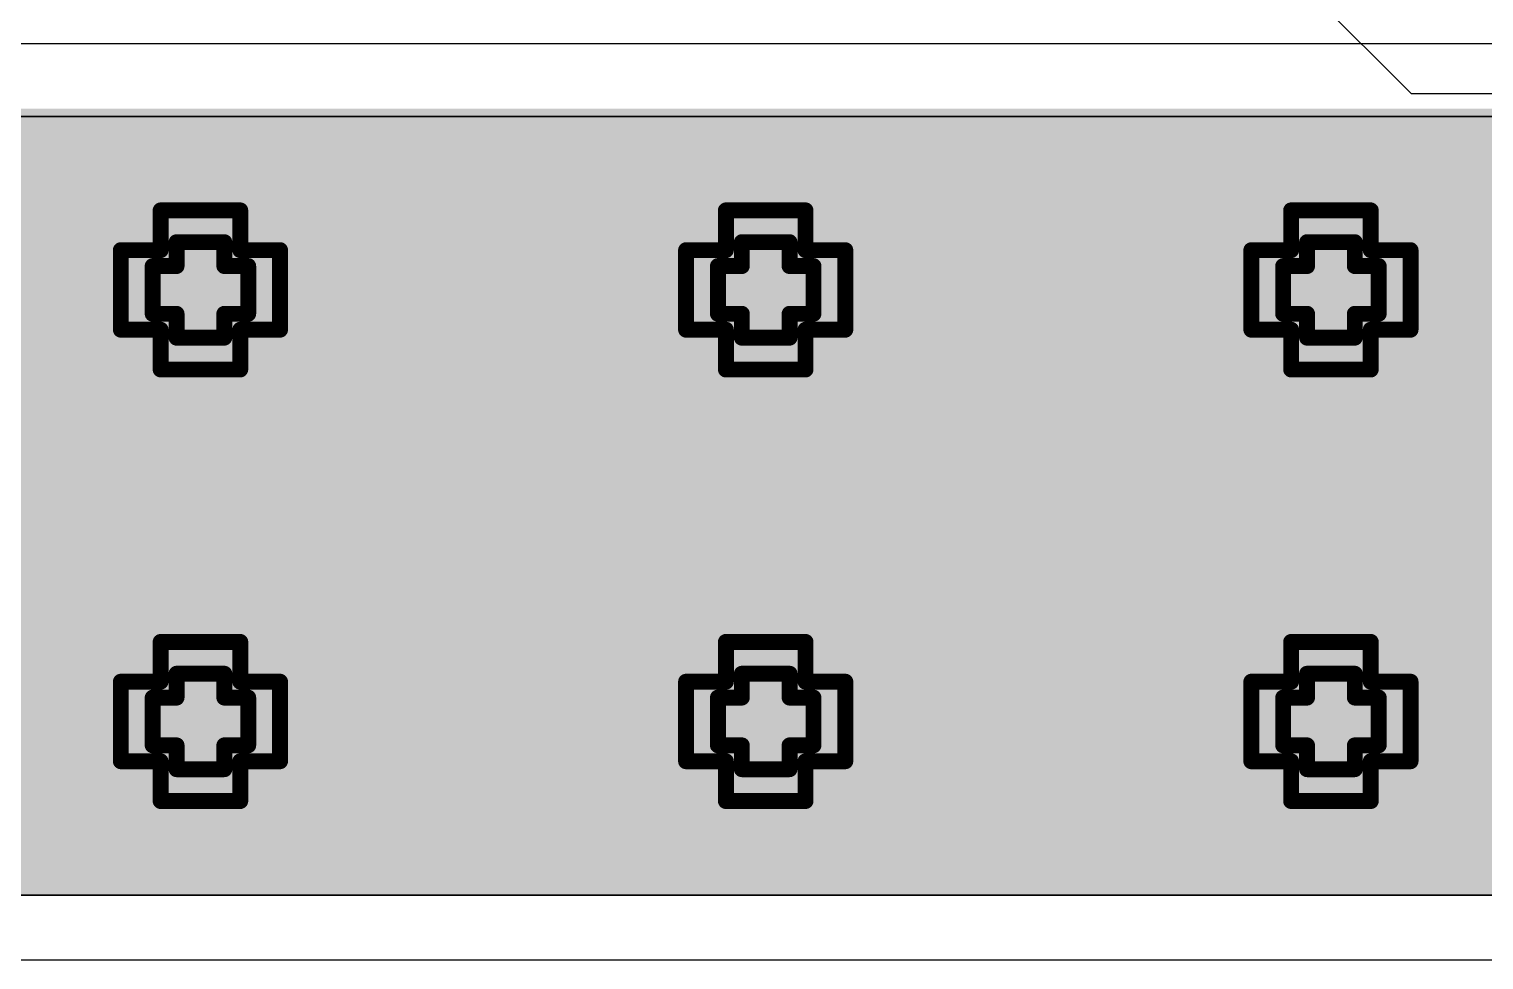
# Model space of a CAD drawing. Header units: inches. Extents: x -7 to 5163, y -3 to 5149.
# Drawn here: x 17.411 to 22.053, y 129.668 to 132.639 of the extents above; entities that cross this region are included whole.
import ezdxf

# ---------------------------------------------------------------- set-up
doc = ezdxf.new("R2010")
doc.units = ezdxf.units.IN
for name, color, linetype in [('Bottom Layer', 5, 'Continuous'), ('Bottom Solder', 6, 'Continuous'), ('Drill Drawing', 1, 'Continuous'), ('GND', 76, 'Continuous'), ('PWR', 16, 'Continuous'), ('Top Layer', 1, 'Continuous'), ('Top Solder', 216, 'Continuous'), ('Via Holes', 16, 'Continuous')]:
    doc.layers.add(name, color=color, linetype=linetype)

msp = doc.modelspace()

# ---------------------------------------------------------------- hatches: boundary and pattern name
at = {"layer": 'Bottom Layer'}
msp.add_hatch(color=5, dxfattribs=at).paths.add_polyline_path([(11.9634, 129.875), (25.7556, 129.875), (25.7556, 132.3848), (11.9634, 132.3848)])
h = msp.add_hatch(color=5, dxfattribs=at)
edge = h.paths.add_edge_path()
edge.add_arc((17.9578, 131.8066), 0.3, 0, 360)
h = msp.add_hatch(color=5, dxfattribs=at)
edge = h.paths.add_edge_path()
edge.add_arc((19.7612, 131.8066), 0.3, 0, 360)
h = msp.add_hatch(color=5, dxfattribs=at)
edge = h.paths.add_edge_path()
edge.add_arc((21.5646, 131.8066), 0.3, 0, 360)
h = msp.add_hatch(color=5, dxfattribs=at)
edge = h.paths.add_edge_path()
edge.add_arc((17.9578, 130.429), 0.3, 0, 360)
h = msp.add_hatch(color=5, dxfattribs=at)
edge = h.paths.add_edge_path()
edge.add_arc((19.7612, 130.429), 0.3, 0, 360)
h = msp.add_hatch(color=5, dxfattribs=at)
edge = h.paths.add_edge_path()
edge.add_arc((21.5646, 130.429), 0.3, 0, 360)
at = {"layer": 'Bottom Solder'}
h = msp.add_hatch(color=6, dxfattribs=at)
edge = h.paths.add_edge_path()
edge.add_arc((17.9578, 131.8066), 0.4016, 0, 360)
h = msp.add_hatch(color=6, dxfattribs=at)
edge = h.paths.add_edge_path()
edge.add_arc((19.7612, 131.8066), 0.4016, 0, 360)
h = msp.add_hatch(color=6, dxfattribs=at)
edge = h.paths.add_edge_path()
edge.add_arc((21.5646, 131.8066), 0.4016, 0, 360)
h = msp.add_hatch(color=6, dxfattribs=at)
edge = h.paths.add_edge_path()
edge.add_arc((17.9578, 130.429), 0.4016, 0, 360)
h = msp.add_hatch(color=6, dxfattribs=at)
edge = h.paths.add_edge_path()
edge.add_arc((19.7612, 130.429), 0.4016, 0, 360)
h = msp.add_hatch(color=6, dxfattribs=at)
edge = h.paths.add_edge_path()
edge.add_arc((21.5646, 130.429), 0.4016, 0, 360)
at = {"layer": 'GND'}
h = msp.add_hatch(color=76, dxfattribs=at)
edge = h.paths.add_edge_path()
edge.add_arc((17.9578, 131.8066), 0.3, 0, 360)
h = msp.add_hatch(color=76, dxfattribs=at)
edge = h.paths.add_edge_path()
edge.add_arc((19.7612, 131.8066), 0.3, 0, 360)
h = msp.add_hatch(color=76, dxfattribs=at)
edge = h.paths.add_edge_path()
edge.add_arc((21.5646, 131.8066), 0.3, 0, 360)
h = msp.add_hatch(color=76, dxfattribs=at)
edge = h.paths.add_edge_path()
edge.add_arc((17.9578, 130.429), 0.3, 0, 360)
h = msp.add_hatch(color=76, dxfattribs=at)
edge = h.paths.add_edge_path()
edge.add_arc((19.7612, 130.429), 0.3, 0, 360)
h = msp.add_hatch(color=76, dxfattribs=at)
edge = h.paths.add_edge_path()
edge.add_arc((21.5646, 130.429), 0.3, 0, 360)
at = {"layer": 'PWR'}
h = msp.add_hatch(color=16, dxfattribs=at)
edge = h.paths.add_edge_path()
edge.add_arc((17.9578, 131.8066), 0.3, 0, 360)
h = msp.add_hatch(color=16, dxfattribs=at)
edge = h.paths.add_edge_path()
edge.add_arc((19.7612, 131.8066), 0.3, 0, 360)
h = msp.add_hatch(color=16, dxfattribs=at)
edge = h.paths.add_edge_path()
edge.add_arc((21.5646, 131.8066), 0.3, 0, 360)
h = msp.add_hatch(color=16, dxfattribs=at)
edge = h.paths.add_edge_path()
edge.add_arc((17.9578, 130.429), 0.3, 0, 360)
h = msp.add_hatch(color=16, dxfattribs=at)
edge = h.paths.add_edge_path()
edge.add_arc((19.7612, 130.429), 0.3, 0, 360)
h = msp.add_hatch(color=16, dxfattribs=at)
edge = h.paths.add_edge_path()
edge.add_arc((21.5646, 130.429), 0.3, 0, 360)
at = {"layer": 'Top Layer'}
h = msp.add_hatch(color=1, dxfattribs=at)
edge = h.paths.add_edge_path()
edge.add_arc((17.9578, 131.8066), 0.3, 0, 360)
h = msp.add_hatch(color=1, dxfattribs=at)
edge = h.paths.add_edge_path()
edge.add_arc((19.7612, 131.8066), 0.3, 0, 360)
h = msp.add_hatch(color=1, dxfattribs=at)
edge = h.paths.add_edge_path()
edge.add_arc((21.5646, 131.8066), 0.3, 0, 360)
h = msp.add_hatch(color=1, dxfattribs=at)
edge = h.paths.add_edge_path()
edge.add_arc((17.9578, 130.429), 0.3, 0, 360)
h = msp.add_hatch(color=1, dxfattribs=at)
edge = h.paths.add_edge_path()
edge.add_arc((19.7612, 130.429), 0.3, 0, 360)
h = msp.add_hatch(color=1, dxfattribs=at)
edge = h.paths.add_edge_path()
edge.add_arc((21.5646, 130.429), 0.3, 0, 360)
at = {"layer": 'Top Solder'}
h = msp.add_hatch(color=216, dxfattribs=at)
edge = h.paths.add_edge_path()
edge.add_arc((17.9578, 131.8066), 0.4016, 0, 360)
h = msp.add_hatch(color=216, dxfattribs=at)
edge = h.paths.add_edge_path()
edge.add_arc((19.7612, 131.8066), 0.4016, 0, 360)
h = msp.add_hatch(color=216, dxfattribs=at)
edge = h.paths.add_edge_path()
edge.add_arc((21.5646, 131.8066), 0.4016, 0, 360)
h = msp.add_hatch(color=216, dxfattribs=at)
edge = h.paths.add_edge_path()
edge.add_arc((17.9578, 130.429), 0.4016, 0, 360)
h = msp.add_hatch(color=216, dxfattribs=at)
edge = h.paths.add_edge_path()
edge.add_arc((19.7612, 130.429), 0.4016, 0, 360)
h = msp.add_hatch(color=216, dxfattribs=at)
edge = h.paths.add_edge_path()
edge.add_arc((21.5646, 130.429), 0.4016, 0, 360)
at = {"layer": 'Via Holes'}
h = msp.add_hatch(color=7, dxfattribs=at)
edge = h.paths.add_edge_path()
edge.add_arc((17.9578, 131.8066), 0.15, 0, 360)
h = msp.add_hatch(color=7, dxfattribs=at)
edge = h.paths.add_edge_path()
edge.add_arc((19.7612, 131.8066), 0.15, 0, 360)
h = msp.add_hatch(color=7, dxfattribs=at)
edge = h.paths.add_edge_path()
edge.add_arc((21.5646, 131.8066), 0.15, 0, 360)
h = msp.add_hatch(color=7, dxfattribs=at)
edge = h.paths.add_edge_path()
edge.add_arc((17.9578, 130.429), 0.15, 0, 360)
h = msp.add_hatch(color=7, dxfattribs=at)
edge = h.paths.add_edge_path()
edge.add_arc((19.7612, 130.429), 0.15, 0, 360)
h = msp.add_hatch(color=7, dxfattribs=at)
edge = h.paths.add_edge_path()
edge.add_arc((21.5646, 130.429), 0.15, 0, 360)

# ---------------------------------------------------------------- linework, layer by layer
at = {"layer": 'Bottom Layer'}
for p, q in [((25.7556, 132.592), (11.9634, 132.592)), ((11.9634, 129.6678), (25.7556, 129.6678))]:
    msp.add_line(p, q, dxfattribs=at)
at = {"layer": 'Drill Drawing'}
for points in [[(17.8308, 131.9336, 0.0508, 0.0508, 0), (17.8308, 132.0606, 0.0508, 0.0508, 0)], [(17.8308, 132.0606, 0.0508, 0.0508, 0), (18.0848, 132.0606, 0.0508, 0.0508, 0)], [(18.0848, 131.9336, 0.0508, 0.0508, 0), (18.0848, 132.0606, 0.0508, 0.0508, 0)], [(19.6342, 131.9336, 0.0508, 0.0508, 0), (19.6342, 132.0606, 0.0508, 0.0508, 0)], [(19.6342, 132.0606, 0.0508, 0.0508, 0), (19.8882, 132.0606, 0.0508, 0.0508, 0)], [(19.8882, 131.9336, 0.0508, 0.0508, 0), (19.8882, 132.0606, 0.0508, 0.0508, 0)], [(21.4376, 131.9336, 0.0508, 0.0508, 0), (21.4376, 132.0606, 0.0508, 0.0508, 0)], [(21.4376, 132.0606, 0.0508, 0.0508, 0), (21.6916, 132.0606, 0.0508, 0.0508, 0)], [(21.6916, 131.9336, 0.0508, 0.0508, 0), (21.6916, 132.0606, 0.0508, 0.0508, 0)], [(17.7038, 131.6796, 0.0508, 0.0508, 0), (17.7038, 131.9336, 0.0508, 0.0508, 0)], [(17.7038, 131.9336, 0.0508, 0.0508, 0), (17.8308, 131.9336, 0.0508, 0.0508, 0)], [(17.8816, 131.8828, 0.0508, 0.0508, 0), (17.8816, 131.959, 0.0508, 0.0508, 0)], [(17.8816, 131.959, 0.0508, 0.0508, 0), (18.034, 131.959, 0.0508, 0.0508, 0)], [(18.034, 131.8828, 0.0508, 0.0508, 0), (18.034, 131.959, 0.0508, 0.0508, 0)], [(18.0848, 131.9336, 0.0508, 0.0508, 0), (18.2118, 131.9336, 0.0508, 0.0508, 0)], [(18.2118, 131.6796, 0.0508, 0.0508, 0), (18.2118, 131.9336, 0.0508, 0.0508, 0)], [(19.5072, 131.6796, 0.0508, 0.0508, 0), (19.5072, 131.9336, 0.0508, 0.0508, 0)], [(19.5072, 131.9336, 0.0508, 0.0508, 0), (19.6342, 131.9336, 0.0508, 0.0508, 0)], [(19.685, 131.8828, 0.0508, 0.0508, 0), (19.685, 131.959, 0.0508, 0.0508, 0)], [(19.685, 131.959, 0.0508, 0.0508, 0), (19.8374, 131.959, 0.0508, 0.0508, 0)], [(19.8374, 131.8828, 0.0508, 0.0508, 0), (19.8374, 131.959, 0.0508, 0.0508, 0)], [(19.8882, 131.9336, 0.0508, 0.0508, 0), (20.0152, 131.9336, 0.0508, 0.0508, 0)], [(20.0152, 131.6796, 0.0508, 0.0508, 0), (20.0152, 131.9336, 0.0508, 0.0508, 0)], [(21.3106, 131.6796, 0.0508, 0.0508, 0), (21.3106, 131.9336, 0.0508, 0.0508, 0)], [(21.3106, 131.9336, 0.0508, 0.0508, 0), (21.4376, 131.9336, 0.0508, 0.0508, 0)], [(21.4884, 131.8828, 0.0508, 0.0508, 0), (21.4884, 131.959, 0.0508, 0.0508, 0)], [(21.4884, 131.959, 0.0508, 0.0508, 0), (21.6408, 131.959, 0.0508, 0.0508, 0)], [(21.6408, 131.8828, 0.0508, 0.0508, 0), (21.6408, 131.959, 0.0508, 0.0508, 0)], [(21.6916, 131.9336, 0.0508, 0.0508, 0), (21.8186, 131.9336, 0.0508, 0.0508, 0)], [(21.8186, 131.6796, 0.0508, 0.0508, 0), (21.8186, 131.9336, 0.0508, 0.0508, 0)], [(17.8054, 131.7304, 0.0508, 0.0508, 0), (17.8054, 131.8828, 0.0508, 0.0508, 0)], [(17.8054, 131.8828, 0.0508, 0.0508, 0), (17.8816, 131.8828, 0.0508, 0.0508, 0)], [(18.034, 131.8828, 0.0508, 0.0508, 0), (18.1102, 131.8828, 0.0508, 0.0508, 0)], [(18.1102, 131.7304, 0.0508, 0.0508, 0), (18.1102, 131.8828, 0.0508, 0.0508, 0)], [(19.6088, 131.7304, 0.0508, 0.0508, 0), (19.6088, 131.8828, 0.0508, 0.0508, 0)], [(19.6088, 131.8828, 0.0508, 0.0508, 0), (19.685, 131.8828, 0.0508, 0.0508, 0)], [(19.8374, 131.8828, 0.0508, 0.0508, 0), (19.9136, 131.8828, 0.0508, 0.0508, 0)], [(19.9136, 131.7304, 0.0508, 0.0508, 0), (19.9136, 131.8828, 0.0508, 0.0508, 0)], [(21.4122, 131.7304, 0.0508, 0.0508, 0), (21.4122, 131.8828, 0.0508, 0.0508, 0)], [(21.4122, 131.8828, 0.0508, 0.0508, 0), (21.4884, 131.8828, 0.0508, 0.0508, 0)], [(21.6408, 131.8828, 0.0508, 0.0508, 0), (21.717, 131.8828, 0.0508, 0.0508, 0)], [(21.717, 131.7304, 0.0508, 0.0508, 0), (21.717, 131.8828, 0.0508, 0.0508, 0)], [(17.8054, 131.7304, 0.0508, 0.0508, 0), (17.8816, 131.7304, 0.0508, 0.0508, 0)], [(17.8816, 131.6542, 0.0508, 0.0508, 0), (17.8816, 131.7304, 0.0508, 0.0508, 0)], [(18.034, 131.7304, 0.0508, 0.0508, 0), (18.1102, 131.7304, 0.0508, 0.0508, 0)], [(18.034, 131.6542, 0.0508, 0.0508, 0), (18.034, 131.7304, 0.0508, 0.0508, 0)], [(19.6088, 131.7304, 0.0508, 0.0508, 0), (19.685, 131.7304, 0.0508, 0.0508, 0)], [(19.685, 131.6542, 0.0508, 0.0508, 0), (19.685, 131.7304, 0.0508, 0.0508, 0)], [(19.8374, 131.7304, 0.0508, 0.0508, 0), (19.9136, 131.7304, 0.0508, 0.0508, 0)], [(19.8374, 131.6542, 0.0508, 0.0508, 0), (19.8374, 131.7304, 0.0508, 0.0508, 0)], [(21.4122, 131.7304, 0.0508, 0.0508, 0), (21.4884, 131.7304, 0.0508, 0.0508, 0)], [(21.4884, 131.6542, 0.0508, 0.0508, 0), (21.4884, 131.7304, 0.0508, 0.0508, 0)], [(21.6408, 131.7304, 0.0508, 0.0508, 0), (21.717, 131.7304, 0.0508, 0.0508, 0)], [(21.6408, 131.6542, 0.0508, 0.0508, 0), (21.6408, 131.7304, 0.0508, 0.0508, 0)], [(17.7038, 131.6796, 0.0508, 0.0508, 0), (17.8308, 131.6796, 0.0508, 0.0508, 0)], [(17.8308, 131.5526, 0.0508, 0.0508, 0), (17.8308, 131.6796, 0.0508, 0.0508, 0)], [(17.8816, 131.6542, 0.0508, 0.0508, 0), (18.034, 131.6542, 0.0508, 0.0508, 0)], [(18.0848, 131.6796, 0.0508, 0.0508, 0), (18.2118, 131.6796, 0.0508, 0.0508, 0)], [(18.0848, 131.5526, 0.0508, 0.0508, 0), (18.0848, 131.6796, 0.0508, 0.0508, 0)], [(19.5072, 131.6796, 0.0508, 0.0508, 0), (19.6342, 131.6796, 0.0508, 0.0508, 0)], [(19.6342, 131.5526, 0.0508, 0.0508, 0), (19.6342, 131.6796, 0.0508, 0.0508, 0)], [(19.685, 131.6542, 0.0508, 0.0508, 0), (19.8374, 131.6542, 0.0508, 0.0508, 0)], [(19.8882, 131.6796, 0.0508, 0.0508, 0), (20.0152, 131.6796, 0.0508, 0.0508, 0)], [(19.8882, 131.5526, 0.0508, 0.0508, 0), (19.8882, 131.6796, 0.0508, 0.0508, 0)], [(21.3106, 131.6796, 0.0508, 0.0508, 0), (21.4376, 131.6796, 0.0508, 0.0508, 0)], [(21.4376, 131.5526, 0.0508, 0.0508, 0), (21.4376, 131.6796, 0.0508, 0.0508, 0)], [(21.4884, 131.6542, 0.0508, 0.0508, 0), (21.6408, 131.6542, 0.0508, 0.0508, 0)], [(21.6916, 131.6796, 0.0508, 0.0508, 0), (21.8186, 131.6796, 0.0508, 0.0508, 0)], [(21.6916, 131.5526, 0.0508, 0.0508, 0), (21.6916, 131.6796, 0.0508, 0.0508, 0)], [(17.8308, 131.5526, 0.0508, 0.0508, 0), (18.0848, 131.5526, 0.0508, 0.0508, 0)], [(19.6342, 131.5526, 0.0508, 0.0508, 0), (19.8882, 131.5526, 0.0508, 0.0508, 0)], [(21.4376, 131.5526, 0.0508, 0.0508, 0), (21.6916, 131.5526, 0.0508, 0.0508, 0)], [(17.8308, 130.556, 0.0508, 0.0508, 0), (17.8308, 130.683, 0.0508, 0.0508, 0)], [(17.8308, 130.683, 0.0508, 0.0508, 0), (18.0848, 130.683, 0.0508, 0.0508, 0)], [(18.0848, 130.556, 0.0508, 0.0508, 0), (18.0848, 130.683, 0.0508, 0.0508, 0)], [(19.6342, 130.556, 0.0508, 0.0508, 0), (19.6342, 130.683, 0.0508, 0.0508, 0)], [(19.6342, 130.683, 0.0508, 0.0508, 0), (19.8882, 130.683, 0.0508, 0.0508, 0)], [(19.8882, 130.556, 0.0508, 0.0508, 0), (19.8882, 130.683, 0.0508, 0.0508, 0)], [(21.4376, 130.556, 0.0508, 0.0508, 0), (21.4376, 130.683, 0.0508, 0.0508, 0)], [(21.4376, 130.683, 0.0508, 0.0508, 0), (21.6916, 130.683, 0.0508, 0.0508, 0)], [(21.6916, 130.556, 0.0508, 0.0508, 0), (21.6916, 130.683, 0.0508, 0.0508, 0)], [(17.7038, 130.302, 0.0508, 0.0508, 0), (17.7038, 130.556, 0.0508, 0.0508, 0)], [(17.7038, 130.556, 0.0508, 0.0508, 0), (17.8308, 130.556, 0.0508, 0.0508, 0)], [(17.8816, 130.5052, 0.0508, 0.0508, 0), (17.8816, 130.5814, 0.0508, 0.0508, 0)], [(17.8816, 130.5814, 0.0508, 0.0508, 0), (18.034, 130.5814, 0.0508, 0.0508, 0)], [(18.034, 130.5052, 0.0508, 0.0508, 0), (18.034, 130.5814, 0.0508, 0.0508, 0)], [(18.0848, 130.556, 0.0508, 0.0508, 0), (18.2118, 130.556, 0.0508, 0.0508, 0)], [(18.2118, 130.302, 0.0508, 0.0508, 0), (18.2118, 130.556, 0.0508, 0.0508, 0)], [(19.5072, 130.302, 0.0508, 0.0508, 0), (19.5072, 130.556, 0.0508, 0.0508, 0)], [(19.5072, 130.556, 0.0508, 0.0508, 0), (19.6342, 130.556, 0.0508, 0.0508, 0)], [(19.685, 130.5052, 0.0508, 0.0508, 0), (19.685, 130.5814, 0.0508, 0.0508, 0)], [(19.685, 130.5814, 0.0508, 0.0508, 0), (19.8374, 130.5814, 0.0508, 0.0508, 0)], [(19.8374, 130.5052, 0.0508, 0.0508, 0), (19.8374, 130.5814, 0.0508, 0.0508, 0)], [(19.8882, 130.556, 0.0508, 0.0508, 0), (20.0152, 130.556, 0.0508, 0.0508, 0)], [(20.0152, 130.302, 0.0508, 0.0508, 0), (20.0152, 130.556, 0.0508, 0.0508, 0)], [(21.3106, 130.302, 0.0508, 0.0508, 0), (21.3106, 130.556, 0.0508, 0.0508, 0)], [(21.3106, 130.556, 0.0508, 0.0508, 0), (21.4376, 130.556, 0.0508, 0.0508, 0)], [(21.4884, 130.5052, 0.0508, 0.0508, 0), (21.4884, 130.5814, 0.0508, 0.0508, 0)], [(21.4884, 130.5814, 0.0508, 0.0508, 0), (21.6408, 130.5814, 0.0508, 0.0508, 0)], [(21.6408, 130.5052, 0.0508, 0.0508, 0), (21.6408, 130.5814, 0.0508, 0.0508, 0)], [(21.6916, 130.556, 0.0508, 0.0508, 0), (21.8186, 130.556, 0.0508, 0.0508, 0)], [(21.8186, 130.302, 0.0508, 0.0508, 0), (21.8186, 130.556, 0.0508, 0.0508, 0)], [(17.8054, 130.3528, 0.0508, 0.0508, 0), (17.8054, 130.5052, 0.0508, 0.0508, 0)], [(17.8054, 130.5052, 0.0508, 0.0508, 0), (17.8816, 130.5052, 0.0508, 0.0508, 0)], [(18.034, 130.5052, 0.0508, 0.0508, 0), (18.1102, 130.5052, 0.0508, 0.0508, 0)], [(18.1102, 130.3528, 0.0508, 0.0508, 0), (18.1102, 130.5052, 0.0508, 0.0508, 0)], [(19.6088, 130.3528, 0.0508, 0.0508, 0), (19.6088, 130.5052, 0.0508, 0.0508, 0)], [(19.6088, 130.5052, 0.0508, 0.0508, 0), (19.685, 130.5052, 0.0508, 0.0508, 0)], [(19.8374, 130.5052, 0.0508, 0.0508, 0), (19.9136, 130.5052, 0.0508, 0.0508, 0)], [(19.9136, 130.3528, 0.0508, 0.0508, 0), (19.9136, 130.5052, 0.0508, 0.0508, 0)], [(21.4122, 130.3528, 0.0508, 0.0508, 0), (21.4122, 130.5052, 0.0508, 0.0508, 0)], [(21.4122, 130.5052, 0.0508, 0.0508, 0), (21.4884, 130.5052, 0.0508, 0.0508, 0)], [(21.6408, 130.5052, 0.0508, 0.0508, 0), (21.717, 130.5052, 0.0508, 0.0508, 0)], [(21.717, 130.3528, 0.0508, 0.0508, 0), (21.717, 130.5052, 0.0508, 0.0508, 0)], [(17.8054, 130.3528, 0.0508, 0.0508, 0), (17.8816, 130.3528, 0.0508, 0.0508, 0)], [(17.8816, 130.2766, 0.0508, 0.0508, 0), (17.8816, 130.3528, 0.0508, 0.0508, 0)], [(18.034, 130.3528, 0.0508, 0.0508, 0), (18.1102, 130.3528, 0.0508, 0.0508, 0)], [(18.034, 130.2766, 0.0508, 0.0508, 0), (18.034, 130.3528, 0.0508, 0.0508, 0)], [(19.6088, 130.3528, 0.0508, 0.0508, 0), (19.685, 130.3528, 0.0508, 0.0508, 0)], [(19.685, 130.2766, 0.0508, 0.0508, 0), (19.685, 130.3528, 0.0508, 0.0508, 0)], [(19.8374, 130.3528, 0.0508, 0.0508, 0), (19.9136, 130.3528, 0.0508, 0.0508, 0)], [(19.8374, 130.2766, 0.0508, 0.0508, 0), (19.8374, 130.3528, 0.0508, 0.0508, 0)], [(21.4122, 130.3528, 0.0508, 0.0508, 0), (21.4884, 130.3528, 0.0508, 0.0508, 0)], [(21.4884, 130.2766, 0.0508, 0.0508, 0), (21.4884, 130.3528, 0.0508, 0.0508, 0)], [(21.6408, 130.3528, 0.0508, 0.0508, 0), (21.717, 130.3528, 0.0508, 0.0508, 0)], [(21.6408, 130.2766, 0.0508, 0.0508, 0), (21.6408, 130.3528, 0.0508, 0.0508, 0)], [(17.7038, 130.302, 0.0508, 0.0508, 0), (17.8308, 130.302, 0.0508, 0.0508, 0)], [(17.8308, 130.175, 0.0508, 0.0508, 0), (17.8308, 130.302, 0.0508, 0.0508, 0)], [(17.8816, 130.2766, 0.0508, 0.0508, 0), (18.034, 130.2766, 0.0508, 0.0508, 0)], [(18.0848, 130.302, 0.0508, 0.0508, 0), (18.2118, 130.302, 0.0508, 0.0508, 0)], [(18.0848, 130.175, 0.0508, 0.0508, 0), (18.0848, 130.302, 0.0508, 0.0508, 0)], [(19.5072, 130.302, 0.0508, 0.0508, 0), (19.6342, 130.302, 0.0508, 0.0508, 0)], [(19.6342, 130.175, 0.0508, 0.0508, 0), (19.6342, 130.302, 0.0508, 0.0508, 0)], [(19.685, 130.2766, 0.0508, 0.0508, 0), (19.8374, 130.2766, 0.0508, 0.0508, 0)], [(19.8882, 130.302, 0.0508, 0.0508, 0), (20.0152, 130.302, 0.0508, 0.0508, 0)], [(19.8882, 130.175, 0.0508, 0.0508, 0), (19.8882, 130.302, 0.0508, 0.0508, 0)], [(21.3106, 130.302, 0.0508, 0.0508, 0), (21.4376, 130.302, 0.0508, 0.0508, 0)], [(21.4376, 130.175, 0.0508, 0.0508, 0), (21.4376, 130.302, 0.0508, 0.0508, 0)], [(21.4884, 130.2766, 0.0508, 0.0508, 0), (21.6408, 130.2766, 0.0508, 0.0508, 0)], [(21.6916, 130.302, 0.0508, 0.0508, 0), (21.8186, 130.302, 0.0508, 0.0508, 0)], [(21.6916, 130.175, 0.0508, 0.0508, 0), (21.6916, 130.302, 0.0508, 0.0508, 0)], [(17.8308, 130.175, 0.0508, 0.0508, 0), (18.0848, 130.175, 0.0508, 0.0508, 0)], [(19.6342, 130.175, 0.0508, 0.0508, 0), (19.8882, 130.175, 0.0508, 0.0508, 0)], [(21.4376, 130.175, 0.0508, 0.0508, 0), (21.6916, 130.175, 0.0508, 0.0508, 0)]]:
    msp.add_lwpolyline(points, format="xyseb", dxfattribs=at)
for points in [[(17.8181, 132.0606, 0.0254, 0.0254, 1), (17.8435, 132.0606, 0.0254, 0.0254, 1)], [(17.8181, 132.0606, 0.0254, 0.0254, 1), (17.8435, 132.0606, 0.0254, 0.0254, 1)], [(18.0721, 132.0606, 0.0254, 0.0254, 1), (18.0975, 132.0606, 0.0254, 0.0254, 1)], [(18.0721, 132.0606, 0.0254, 0.0254, 1), (18.0975, 132.0606, 0.0254, 0.0254, 1)], [(19.6215, 132.0606, 0.0254, 0.0254, 1), (19.6469, 132.0606, 0.0254, 0.0254, 1)], [(19.6215, 132.0606, 0.0254, 0.0254, 1), (19.6469, 132.0606, 0.0254, 0.0254, 1)], [(19.8755, 132.0606, 0.0254, 0.0254, 1), (19.9009, 132.0606, 0.0254, 0.0254, 1)], [(19.8755, 132.0606, 0.0254, 0.0254, 1), (19.9009, 132.0606, 0.0254, 0.0254, 1)], [(21.4249, 132.0606, 0.0254, 0.0254, 1), (21.4503, 132.0606, 0.0254, 0.0254, 1)], [(21.4249, 132.0606, 0.0254, 0.0254, 1), (21.4503, 132.0606, 0.0254, 0.0254, 1)], [(21.6789, 132.0606, 0.0254, 0.0254, 1), (21.7043, 132.0606, 0.0254, 0.0254, 1)], [(21.6789, 132.0606, 0.0254, 0.0254, 1), (21.7043, 132.0606, 0.0254, 0.0254, 1)], [(17.6911, 131.9336, 0.0254, 0.0254, 1), (17.7165, 131.9336, 0.0254, 0.0254, 1)], [(17.6911, 131.9336, 0.0254, 0.0254, 1), (17.7165, 131.9336, 0.0254, 0.0254, 1)], [(17.8181, 131.9336, 0.0254, 0.0254, 1), (17.8435, 131.9336, 0.0254, 0.0254, 1)], [(17.8181, 131.9336, 0.0254, 0.0254, 1), (17.8435, 131.9336, 0.0254, 0.0254, 1)], [(17.8689, 131.959, 0.0254, 0.0254, 1), (17.8943, 131.959, 0.0254, 0.0254, 1)], [(17.8689, 131.959, 0.0254, 0.0254, 1), (17.8943, 131.959, 0.0254, 0.0254, 1)], [(18.0213, 131.959, 0.0254, 0.0254, 1), (18.0467, 131.959, 0.0254, 0.0254, 1)], [(18.0213, 131.959, 0.0254, 0.0254, 1), (18.0467, 131.959, 0.0254, 0.0254, 1)], [(18.0721, 131.9336, 0.0254, 0.0254, 1), (18.0975, 131.9336, 0.0254, 0.0254, 1)], [(18.0721, 131.9336, 0.0254, 0.0254, 1), (18.0975, 131.9336, 0.0254, 0.0254, 1)], [(18.1991, 131.9336, 0.0254, 0.0254, 1), (18.2245, 131.9336, 0.0254, 0.0254, 1)], [(18.1991, 131.9336, 0.0254, 0.0254, 1), (18.2245, 131.9336, 0.0254, 0.0254, 1)], [(19.4945, 131.9336, 0.0254, 0.0254, 1), (19.5199, 131.9336, 0.0254, 0.0254, 1)], [(19.4945, 131.9336, 0.0254, 0.0254, 1), (19.5199, 131.9336, 0.0254, 0.0254, 1)], [(19.6215, 131.9336, 0.0254, 0.0254, 1), (19.6469, 131.9336, 0.0254, 0.0254, 1)], [(19.6215, 131.9336, 0.0254, 0.0254, 1), (19.6469, 131.9336, 0.0254, 0.0254, 1)], [(19.6723, 131.959, 0.0254, 0.0254, 1), (19.6977, 131.959, 0.0254, 0.0254, 1)], [(19.6723, 131.959, 0.0254, 0.0254, 1), (19.6977, 131.959, 0.0254, 0.0254, 1)], [(19.8247, 131.959, 0.0254, 0.0254, 1), (19.8501, 131.959, 0.0254, 0.0254, 1)], [(19.8247, 131.959, 0.0254, 0.0254, 1), (19.8501, 131.959, 0.0254, 0.0254, 1)], [(19.8755, 131.9336, 0.0254, 0.0254, 1), (19.9009, 131.9336, 0.0254, 0.0254, 1)], [(19.8755, 131.9336, 0.0254, 0.0254, 1), (19.9009, 131.9336, 0.0254, 0.0254, 1)], [(20.0025, 131.9336, 0.0254, 0.0254, 1), (20.0279, 131.9336, 0.0254, 0.0254, 1)], [(20.0025, 131.9336, 0.0254, 0.0254, 1), (20.0279, 131.9336, 0.0254, 0.0254, 1)], [(21.2979, 131.9336, 0.0254, 0.0254, 1), (21.3233, 131.9336, 0.0254, 0.0254, 1)], [(21.2979, 131.9336, 0.0254, 0.0254, 1), (21.3233, 131.9336, 0.0254, 0.0254, 1)], [(21.4249, 131.9336, 0.0254, 0.0254, 1), (21.4503, 131.9336, 0.0254, 0.0254, 1)], [(21.4249, 131.9336, 0.0254, 0.0254, 1), (21.4503, 131.9336, 0.0254, 0.0254, 1)], [(21.4757, 131.959, 0.0254, 0.0254, 1), (21.5011, 131.959, 0.0254, 0.0254, 1)], [(21.4757, 131.959, 0.0254, 0.0254, 1), (21.5011, 131.959, 0.0254, 0.0254, 1)], [(21.6281, 131.959, 0.0254, 0.0254, 1), (21.6535, 131.959, 0.0254, 0.0254, 1)], [(21.6281, 131.959, 0.0254, 0.0254, 1), (21.6535, 131.959, 0.0254, 0.0254, 1)], [(21.6789, 131.9336, 0.0254, 0.0254, 1), (21.7043, 131.9336, 0.0254, 0.0254, 1)], [(21.6789, 131.9336, 0.0254, 0.0254, 1), (21.7043, 131.9336, 0.0254, 0.0254, 1)], [(21.8059, 131.9336, 0.0254, 0.0254, 1), (21.8313, 131.9336, 0.0254, 0.0254, 1)], [(21.8059, 131.9336, 0.0254, 0.0254, 1), (21.8313, 131.9336, 0.0254, 0.0254, 1)], [(17.7927, 131.8828, 0.0254, 0.0254, 1), (17.8181, 131.8828, 0.0254, 0.0254, 1)], [(17.7927, 131.8828, 0.0254, 0.0254, 1), (17.8181, 131.8828, 0.0254, 0.0254, 1)], [(17.8689, 131.8828, 0.0254, 0.0254, 1), (17.8943, 131.8828, 0.0254, 0.0254, 1)], [(17.8689, 131.8828, 0.0254, 0.0254, 1), (17.8943, 131.8828, 0.0254, 0.0254, 1)], [(18.0213, 131.8828, 0.0254, 0.0254, 1), (18.0467, 131.8828, 0.0254, 0.0254, 1)], [(18.0213, 131.8828, 0.0254, 0.0254, 1), (18.0467, 131.8828, 0.0254, 0.0254, 1)], [(18.0975, 131.8828, 0.0254, 0.0254, 1), (18.1229, 131.8828, 0.0254, 0.0254, 1)], [(18.0975, 131.8828, 0.0254, 0.0254, 1), (18.1229, 131.8828, 0.0254, 0.0254, 1)], [(19.5961, 131.8828, 0.0254, 0.0254, 1), (19.6215, 131.8828, 0.0254, 0.0254, 1)], [(19.5961, 131.8828, 0.0254, 0.0254, 1), (19.6215, 131.8828, 0.0254, 0.0254, 1)], [(19.6723, 131.8828, 0.0254, 0.0254, 1), (19.6977, 131.8828, 0.0254, 0.0254, 1)], [(19.6723, 131.8828, 0.0254, 0.0254, 1), (19.6977, 131.8828, 0.0254, 0.0254, 1)], [(19.8247, 131.8828, 0.0254, 0.0254, 1), (19.8501, 131.8828, 0.0254, 0.0254, 1)], [(19.8247, 131.8828, 0.0254, 0.0254, 1), (19.8501, 131.8828, 0.0254, 0.0254, 1)], [(19.9009, 131.8828, 0.0254, 0.0254, 1), (19.9263, 131.8828, 0.0254, 0.0254, 1)], [(19.9009, 131.8828, 0.0254, 0.0254, 1), (19.9263, 131.8828, 0.0254, 0.0254, 1)], [(21.3995, 131.8828, 0.0254, 0.0254, 1), (21.4249, 131.8828, 0.0254, 0.0254, 1)], [(21.3995, 131.8828, 0.0254, 0.0254, 1), (21.4249, 131.8828, 0.0254, 0.0254, 1)], [(21.4757, 131.8828, 0.0254, 0.0254, 1), (21.5011, 131.8828, 0.0254, 0.0254, 1)], [(21.4757, 131.8828, 0.0254, 0.0254, 1), (21.5011, 131.8828, 0.0254, 0.0254, 1)], [(21.6281, 131.8828, 0.0254, 0.0254, 1), (21.6535, 131.8828, 0.0254, 0.0254, 1)], [(21.6281, 131.8828, 0.0254, 0.0254, 1), (21.6535, 131.8828, 0.0254, 0.0254, 1)], [(21.7043, 131.8828, 0.0254, 0.0254, 1), (21.7297, 131.8828, 0.0254, 0.0254, 1)], [(21.7043, 131.8828, 0.0254, 0.0254, 1), (21.7297, 131.8828, 0.0254, 0.0254, 1)], [(17.7927, 131.7304, 0.0254, 0.0254, 1), (17.8181, 131.7304, 0.0254, 0.0254, 1)], [(17.7927, 131.7304, 0.0254, 0.0254, 1), (17.8181, 131.7304, 0.0254, 0.0254, 1)], [(17.8689, 131.7304, 0.0254, 0.0254, 1), (17.8943, 131.7304, 0.0254, 0.0254, 1)], [(17.8689, 131.7304, 0.0254, 0.0254, 1), (17.8943, 131.7304, 0.0254, 0.0254, 1)], [(18.0213, 131.7304, 0.0254, 0.0254, 1), (18.0467, 131.7304, 0.0254, 0.0254, 1)], [(18.0213, 131.7304, 0.0254, 0.0254, 1), (18.0467, 131.7304, 0.0254, 0.0254, 1)], [(18.0975, 131.7304, 0.0254, 0.0254, 1), (18.1229, 131.7304, 0.0254, 0.0254, 1)], [(18.0975, 131.7304, 0.0254, 0.0254, 1), (18.1229, 131.7304, 0.0254, 0.0254, 1)], [(19.5961, 131.7304, 0.0254, 0.0254, 1), (19.6215, 131.7304, 0.0254, 0.0254, 1)], [(19.5961, 131.7304, 0.0254, 0.0254, 1), (19.6215, 131.7304, 0.0254, 0.0254, 1)], [(19.6723, 131.7304, 0.0254, 0.0254, 1), (19.6977, 131.7304, 0.0254, 0.0254, 1)], [(19.6723, 131.7304, 0.0254, 0.0254, 1), (19.6977, 131.7304, 0.0254, 0.0254, 1)], [(19.8247, 131.7304, 0.0254, 0.0254, 1), (19.8501, 131.7304, 0.0254, 0.0254, 1)], [(19.8247, 131.7304, 0.0254, 0.0254, 1), (19.8501, 131.7304, 0.0254, 0.0254, 1)], [(19.9009, 131.7304, 0.0254, 0.0254, 1), (19.9263, 131.7304, 0.0254, 0.0254, 1)], [(19.9009, 131.7304, 0.0254, 0.0254, 1), (19.9263, 131.7304, 0.0254, 0.0254, 1)], [(21.3995, 131.7304, 0.0254, 0.0254, 1), (21.4249, 131.7304, 0.0254, 0.0254, 1)], [(21.3995, 131.7304, 0.0254, 0.0254, 1), (21.4249, 131.7304, 0.0254, 0.0254, 1)], [(21.4757, 131.7304, 0.0254, 0.0254, 1), (21.5011, 131.7304, 0.0254, 0.0254, 1)], [(21.4757, 131.7304, 0.0254, 0.0254, 1), (21.5011, 131.7304, 0.0254, 0.0254, 1)], [(21.6281, 131.7304, 0.0254, 0.0254, 1), (21.6535, 131.7304, 0.0254, 0.0254, 1)], [(21.6281, 131.7304, 0.0254, 0.0254, 1), (21.6535, 131.7304, 0.0254, 0.0254, 1)], [(21.7043, 131.7304, 0.0254, 0.0254, 1), (21.7297, 131.7304, 0.0254, 0.0254, 1)], [(21.7043, 131.7304, 0.0254, 0.0254, 1), (21.7297, 131.7304, 0.0254, 0.0254, 1)], [(17.6911, 131.6796, 0.0254, 0.0254, 1), (17.7165, 131.6796, 0.0254, 0.0254, 1)], [(17.6911, 131.6796, 0.0254, 0.0254, 1), (17.7165, 131.6796, 0.0254, 0.0254, 1)], [(17.8181, 131.6796, 0.0254, 0.0254, 1), (17.8435, 131.6796, 0.0254, 0.0254, 1)], [(17.8181, 131.6796, 0.0254, 0.0254, 1), (17.8435, 131.6796, 0.0254, 0.0254, 1)], [(17.8689, 131.6542, 0.0254, 0.0254, 1), (17.8943, 131.6542, 0.0254, 0.0254, 1)], [(17.8689, 131.6542, 0.0254, 0.0254, 1), (17.8943, 131.6542, 0.0254, 0.0254, 1)], [(18.0213, 131.6542, 0.0254, 0.0254, 1), (18.0467, 131.6542, 0.0254, 0.0254, 1)], [(18.0213, 131.6542, 0.0254, 0.0254, 1), (18.0467, 131.6542, 0.0254, 0.0254, 1)], [(18.0721, 131.6796, 0.0254, 0.0254, 1), (18.0975, 131.6796, 0.0254, 0.0254, 1)], [(18.0721, 131.6796, 0.0254, 0.0254, 1), (18.0975, 131.6796, 0.0254, 0.0254, 1)], [(18.1991, 131.6796, 0.0254, 0.0254, 1), (18.2245, 131.6796, 0.0254, 0.0254, 1)], [(18.1991, 131.6796, 0.0254, 0.0254, 1), (18.2245, 131.6796, 0.0254, 0.0254, 1)], [(19.4945, 131.6796, 0.0254, 0.0254, 1), (19.5199, 131.6796, 0.0254, 0.0254, 1)], [(19.4945, 131.6796, 0.0254, 0.0254, 1), (19.5199, 131.6796, 0.0254, 0.0254, 1)], [(19.6215, 131.6796, 0.0254, 0.0254, 1), (19.6469, 131.6796, 0.0254, 0.0254, 1)], [(19.6215, 131.6796, 0.0254, 0.0254, 1), (19.6469, 131.6796, 0.0254, 0.0254, 1)], [(19.6723, 131.6542, 0.0254, 0.0254, 1), (19.6977, 131.6542, 0.0254, 0.0254, 1)], [(19.6723, 131.6542, 0.0254, 0.0254, 1), (19.6977, 131.6542, 0.0254, 0.0254, 1)], [(19.8247, 131.6542, 0.0254, 0.0254, 1), (19.8501, 131.6542, 0.0254, 0.0254, 1)], [(19.8247, 131.6542, 0.0254, 0.0254, 1), (19.8501, 131.6542, 0.0254, 0.0254, 1)], [(19.8755, 131.6796, 0.0254, 0.0254, 1), (19.9009, 131.6796, 0.0254, 0.0254, 1)], [(19.8755, 131.6796, 0.0254, 0.0254, 1), (19.9009, 131.6796, 0.0254, 0.0254, 1)], [(20.0025, 131.6796, 0.0254, 0.0254, 1), (20.0279, 131.6796, 0.0254, 0.0254, 1)], [(20.0025, 131.6796, 0.0254, 0.0254, 1), (20.0279, 131.6796, 0.0254, 0.0254, 1)], [(21.2979, 131.6796, 0.0254, 0.0254, 1), (21.3233, 131.6796, 0.0254, 0.0254, 1)], [(21.2979, 131.6796, 0.0254, 0.0254, 1), (21.3233, 131.6796, 0.0254, 0.0254, 1)], [(21.4249, 131.6796, 0.0254, 0.0254, 1), (21.4503, 131.6796, 0.0254, 0.0254, 1)], [(21.4249, 131.6796, 0.0254, 0.0254, 1), (21.4503, 131.6796, 0.0254, 0.0254, 1)], [(21.4757, 131.6542, 0.0254, 0.0254, 1), (21.5011, 131.6542, 0.0254, 0.0254, 1)], [(21.4757, 131.6542, 0.0254, 0.0254, 1), (21.5011, 131.6542, 0.0254, 0.0254, 1)], [(21.6281, 131.6542, 0.0254, 0.0254, 1), (21.6535, 131.6542, 0.0254, 0.0254, 1)], [(21.6281, 131.6542, 0.0254, 0.0254, 1), (21.6535, 131.6542, 0.0254, 0.0254, 1)], [(21.6789, 131.6796, 0.0254, 0.0254, 1), (21.7043, 131.6796, 0.0254, 0.0254, 1)], [(21.6789, 131.6796, 0.0254, 0.0254, 1), (21.7043, 131.6796, 0.0254, 0.0254, 1)], [(21.8059, 131.6796, 0.0254, 0.0254, 1), (21.8313, 131.6796, 0.0254, 0.0254, 1)], [(21.8059, 131.6796, 0.0254, 0.0254, 1), (21.8313, 131.6796, 0.0254, 0.0254, 1)], [(17.8181, 131.5526, 0.0254, 0.0254, 1), (17.8435, 131.5526, 0.0254, 0.0254, 1)], [(17.8181, 131.5526, 0.0254, 0.0254, 1), (17.8435, 131.5526, 0.0254, 0.0254, 1)], [(18.0721, 131.5526, 0.0254, 0.0254, 1), (18.0975, 131.5526, 0.0254, 0.0254, 1)], [(18.0721, 131.5526, 0.0254, 0.0254, 1), (18.0975, 131.5526, 0.0254, 0.0254, 1)], [(19.6215, 131.5526, 0.0254, 0.0254, 1), (19.6469, 131.5526, 0.0254, 0.0254, 1)], [(19.6215, 131.5526, 0.0254, 0.0254, 1), (19.6469, 131.5526, 0.0254, 0.0254, 1)], [(19.8755, 131.5526, 0.0254, 0.0254, 1), (19.9009, 131.5526, 0.0254, 0.0254, 1)], [(19.8755, 131.5526, 0.0254, 0.0254, 1), (19.9009, 131.5526, 0.0254, 0.0254, 1)], [(21.4249, 131.5526, 0.0254, 0.0254, 1), (21.4503, 131.5526, 0.0254, 0.0254, 1)], [(21.4249, 131.5526, 0.0254, 0.0254, 1), (21.4503, 131.5526, 0.0254, 0.0254, 1)], [(21.6789, 131.5526, 0.0254, 0.0254, 1), (21.7043, 131.5526, 0.0254, 0.0254, 1)], [(21.6789, 131.5526, 0.0254, 0.0254, 1), (21.7043, 131.5526, 0.0254, 0.0254, 1)], [(17.8181, 130.683, 0.0254, 0.0254, 1), (17.8435, 130.683, 0.0254, 0.0254, 1)], [(17.8181, 130.683, 0.0254, 0.0254, 1), (17.8435, 130.683, 0.0254, 0.0254, 1)], [(18.0721, 130.683, 0.0254, 0.0254, 1), (18.0975, 130.683, 0.0254, 0.0254, 1)], [(18.0721, 130.683, 0.0254, 0.0254, 1), (18.0975, 130.683, 0.0254, 0.0254, 1)], [(19.6215, 130.683, 0.0254, 0.0254, 1), (19.6469, 130.683, 0.0254, 0.0254, 1)], [(19.6215, 130.683, 0.0254, 0.0254, 1), (19.6469, 130.683, 0.0254, 0.0254, 1)], [(19.8755, 130.683, 0.0254, 0.0254, 1), (19.9009, 130.683, 0.0254, 0.0254, 1)], [(19.8755, 130.683, 0.0254, 0.0254, 1), (19.9009, 130.683, 0.0254, 0.0254, 1)], [(21.4249, 130.683, 0.0254, 0.0254, 1), (21.4503, 130.683, 0.0254, 0.0254, 1)], [(21.4249, 130.683, 0.0254, 0.0254, 1), (21.4503, 130.683, 0.0254, 0.0254, 1)], [(21.6789, 130.683, 0.0254, 0.0254, 1), (21.7043, 130.683, 0.0254, 0.0254, 1)], [(21.6789, 130.683, 0.0254, 0.0254, 1), (21.7043, 130.683, 0.0254, 0.0254, 1)], [(17.6911, 130.556, 0.0254, 0.0254, 1), (17.7165, 130.556, 0.0254, 0.0254, 1)], [(17.6911, 130.556, 0.0254, 0.0254, 1), (17.7165, 130.556, 0.0254, 0.0254, 1)], [(17.8181, 130.556, 0.0254, 0.0254, 1), (17.8435, 130.556, 0.0254, 0.0254, 1)], [(17.8181, 130.556, 0.0254, 0.0254, 1), (17.8435, 130.556, 0.0254, 0.0254, 1)], [(17.8689, 130.5814, 0.0254, 0.0254, 1), (17.8943, 130.5814, 0.0254, 0.0254, 1)], [(17.8689, 130.5814, 0.0254, 0.0254, 1), (17.8943, 130.5814, 0.0254, 0.0254, 1)], [(18.0213, 130.5814, 0.0254, 0.0254, 1), (18.0467, 130.5814, 0.0254, 0.0254, 1)], [(18.0213, 130.5814, 0.0254, 0.0254, 1), (18.0467, 130.5814, 0.0254, 0.0254, 1)], [(18.0721, 130.556, 0.0254, 0.0254, 1), (18.0975, 130.556, 0.0254, 0.0254, 1)], [(18.0721, 130.556, 0.0254, 0.0254, 1), (18.0975, 130.556, 0.0254, 0.0254, 1)], [(18.1991, 130.556, 0.0254, 0.0254, 1), (18.2245, 130.556, 0.0254, 0.0254, 1)], [(18.1991, 130.556, 0.0254, 0.0254, 1), (18.2245, 130.556, 0.0254, 0.0254, 1)], [(19.4945, 130.556, 0.0254, 0.0254, 1), (19.5199, 130.556, 0.0254, 0.0254, 1)], [(19.4945, 130.556, 0.0254, 0.0254, 1), (19.5199, 130.556, 0.0254, 0.0254, 1)], [(19.6215, 130.556, 0.0254, 0.0254, 1), (19.6469, 130.556, 0.0254, 0.0254, 1)], [(19.6215, 130.556, 0.0254, 0.0254, 1), (19.6469, 130.556, 0.0254, 0.0254, 1)], [(19.6723, 130.5814, 0.0254, 0.0254, 1), (19.6977, 130.5814, 0.0254, 0.0254, 1)], [(19.6723, 130.5814, 0.0254, 0.0254, 1), (19.6977, 130.5814, 0.0254, 0.0254, 1)], [(19.8247, 130.5814, 0.0254, 0.0254, 1), (19.8501, 130.5814, 0.0254, 0.0254, 1)], [(19.8247, 130.5814, 0.0254, 0.0254, 1), (19.8501, 130.5814, 0.0254, 0.0254, 1)], [(19.8755, 130.556, 0.0254, 0.0254, 1), (19.9009, 130.556, 0.0254, 0.0254, 1)], [(19.8755, 130.556, 0.0254, 0.0254, 1), (19.9009, 130.556, 0.0254, 0.0254, 1)], [(20.0025, 130.556, 0.0254, 0.0254, 1), (20.0279, 130.556, 0.0254, 0.0254, 1)], [(20.0025, 130.556, 0.0254, 0.0254, 1), (20.0279, 130.556, 0.0254, 0.0254, 1)], [(21.2979, 130.556, 0.0254, 0.0254, 1), (21.3233, 130.556, 0.0254, 0.0254, 1)], [(21.2979, 130.556, 0.0254, 0.0254, 1), (21.3233, 130.556, 0.0254, 0.0254, 1)], [(21.4249, 130.556, 0.0254, 0.0254, 1), (21.4503, 130.556, 0.0254, 0.0254, 1)], [(21.4249, 130.556, 0.0254, 0.0254, 1), (21.4503, 130.556, 0.0254, 0.0254, 1)], [(21.4757, 130.5814, 0.0254, 0.0254, 1), (21.5011, 130.5814, 0.0254, 0.0254, 1)], [(21.4757, 130.5814, 0.0254, 0.0254, 1), (21.5011, 130.5814, 0.0254, 0.0254, 1)], [(21.6281, 130.5814, 0.0254, 0.0254, 1), (21.6535, 130.5814, 0.0254, 0.0254, 1)], [(21.6281, 130.5814, 0.0254, 0.0254, 1), (21.6535, 130.5814, 0.0254, 0.0254, 1)], [(21.6789, 130.556, 0.0254, 0.0254, 1), (21.7043, 130.556, 0.0254, 0.0254, 1)], [(21.6789, 130.556, 0.0254, 0.0254, 1), (21.7043, 130.556, 0.0254, 0.0254, 1)], [(21.8059, 130.556, 0.0254, 0.0254, 1), (21.8313, 130.556, 0.0254, 0.0254, 1)], [(21.8059, 130.556, 0.0254, 0.0254, 1), (21.8313, 130.556, 0.0254, 0.0254, 1)], [(17.7927, 130.5052, 0.0254, 0.0254, 1), (17.8181, 130.5052, 0.0254, 0.0254, 1)], [(17.7927, 130.5052, 0.0254, 0.0254, 1), (17.8181, 130.5052, 0.0254, 0.0254, 1)], [(17.8689, 130.5052, 0.0254, 0.0254, 1), (17.8943, 130.5052, 0.0254, 0.0254, 1)], [(17.8689, 130.5052, 0.0254, 0.0254, 1), (17.8943, 130.5052, 0.0254, 0.0254, 1)], [(18.0213, 130.5052, 0.0254, 0.0254, 1), (18.0467, 130.5052, 0.0254, 0.0254, 1)], [(18.0213, 130.5052, 0.0254, 0.0254, 1), (18.0467, 130.5052, 0.0254, 0.0254, 1)], [(18.0975, 130.5052, 0.0254, 0.0254, 1), (18.1229, 130.5052, 0.0254, 0.0254, 1)], [(18.0975, 130.5052, 0.0254, 0.0254, 1), (18.1229, 130.5052, 0.0254, 0.0254, 1)], [(19.5961, 130.5052, 0.0254, 0.0254, 1), (19.6215, 130.5052, 0.0254, 0.0254, 1)], [(19.5961, 130.5052, 0.0254, 0.0254, 1), (19.6215, 130.5052, 0.0254, 0.0254, 1)], [(19.6723, 130.5052, 0.0254, 0.0254, 1), (19.6977, 130.5052, 0.0254, 0.0254, 1)], [(19.6723, 130.5052, 0.0254, 0.0254, 1), (19.6977, 130.5052, 0.0254, 0.0254, 1)], [(19.8247, 130.5052, 0.0254, 0.0254, 1), (19.8501, 130.5052, 0.0254, 0.0254, 1)], [(19.8247, 130.5052, 0.0254, 0.0254, 1), (19.8501, 130.5052, 0.0254, 0.0254, 1)], [(19.9009, 130.5052, 0.0254, 0.0254, 1), (19.9263, 130.5052, 0.0254, 0.0254, 1)], [(19.9009, 130.5052, 0.0254, 0.0254, 1), (19.9263, 130.5052, 0.0254, 0.0254, 1)], [(21.3995, 130.5052, 0.0254, 0.0254, 1), (21.4249, 130.5052, 0.0254, 0.0254, 1)], [(21.3995, 130.5052, 0.0254, 0.0254, 1), (21.4249, 130.5052, 0.0254, 0.0254, 1)], [(21.4757, 130.5052, 0.0254, 0.0254, 1), (21.5011, 130.5052, 0.0254, 0.0254, 1)], [(21.4757, 130.5052, 0.0254, 0.0254, 1), (21.5011, 130.5052, 0.0254, 0.0254, 1)], [(21.6281, 130.5052, 0.0254, 0.0254, 1), (21.6535, 130.5052, 0.0254, 0.0254, 1)], [(21.6281, 130.5052, 0.0254, 0.0254, 1), (21.6535, 130.5052, 0.0254, 0.0254, 1)], [(21.7043, 130.5052, 0.0254, 0.0254, 1), (21.7297, 130.5052, 0.0254, 0.0254, 1)], [(21.7043, 130.5052, 0.0254, 0.0254, 1), (21.7297, 130.5052, 0.0254, 0.0254, 1)], [(17.7927, 130.3528, 0.0254, 0.0254, 1), (17.8181, 130.3528, 0.0254, 0.0254, 1)], [(17.7927, 130.3528, 0.0254, 0.0254, 1), (17.8181, 130.3528, 0.0254, 0.0254, 1)], [(17.8689, 130.3528, 0.0254, 0.0254, 1), (17.8943, 130.3528, 0.0254, 0.0254, 1)], [(17.8689, 130.3528, 0.0254, 0.0254, 1), (17.8943, 130.3528, 0.0254, 0.0254, 1)], [(18.0213, 130.3528, 0.0254, 0.0254, 1), (18.0467, 130.3528, 0.0254, 0.0254, 1)], [(18.0213, 130.3528, 0.0254, 0.0254, 1), (18.0467, 130.3528, 0.0254, 0.0254, 1)], [(18.0975, 130.3528, 0.0254, 0.0254, 1), (18.1229, 130.3528, 0.0254, 0.0254, 1)], [(18.0975, 130.3528, 0.0254, 0.0254, 1), (18.1229, 130.3528, 0.0254, 0.0254, 1)], [(19.5961, 130.3528, 0.0254, 0.0254, 1), (19.6215, 130.3528, 0.0254, 0.0254, 1)], [(19.5961, 130.3528, 0.0254, 0.0254, 1), (19.6215, 130.3528, 0.0254, 0.0254, 1)], [(19.6723, 130.3528, 0.0254, 0.0254, 1), (19.6977, 130.3528, 0.0254, 0.0254, 1)], [(19.6723, 130.3528, 0.0254, 0.0254, 1), (19.6977, 130.3528, 0.0254, 0.0254, 1)], [(19.8247, 130.3528, 0.0254, 0.0254, 1), (19.8501, 130.3528, 0.0254, 0.0254, 1)], [(19.8247, 130.3528, 0.0254, 0.0254, 1), (19.8501, 130.3528, 0.0254, 0.0254, 1)], [(19.9009, 130.3528, 0.0254, 0.0254, 1), (19.9263, 130.3528, 0.0254, 0.0254, 1)], [(19.9009, 130.3528, 0.0254, 0.0254, 1), (19.9263, 130.3528, 0.0254, 0.0254, 1)], [(21.3995, 130.3528, 0.0254, 0.0254, 1), (21.4249, 130.3528, 0.0254, 0.0254, 1)], [(21.3995, 130.3528, 0.0254, 0.0254, 1), (21.4249, 130.3528, 0.0254, 0.0254, 1)], [(21.4757, 130.3528, 0.0254, 0.0254, 1), (21.5011, 130.3528, 0.0254, 0.0254, 1)], [(21.4757, 130.3528, 0.0254, 0.0254, 1), (21.5011, 130.3528, 0.0254, 0.0254, 1)], [(21.6281, 130.3528, 0.0254, 0.0254, 1), (21.6535, 130.3528, 0.0254, 0.0254, 1)], [(21.6281, 130.3528, 0.0254, 0.0254, 1), (21.6535, 130.3528, 0.0254, 0.0254, 1)], [(21.7043, 130.3528, 0.0254, 0.0254, 1), (21.7297, 130.3528, 0.0254, 0.0254, 1)], [(21.7043, 130.3528, 0.0254, 0.0254, 1), (21.7297, 130.3528, 0.0254, 0.0254, 1)], [(17.6911, 130.302, 0.0254, 0.0254, 1), (17.7165, 130.302, 0.0254, 0.0254, 1)], [(17.6911, 130.302, 0.0254, 0.0254, 1), (17.7165, 130.302, 0.0254, 0.0254, 1)], [(17.8181, 130.302, 0.0254, 0.0254, 1), (17.8435, 130.302, 0.0254, 0.0254, 1)], [(17.8181, 130.302, 0.0254, 0.0254, 1), (17.8435, 130.302, 0.0254, 0.0254, 1)], [(17.8689, 130.2766, 0.0254, 0.0254, 1), (17.8943, 130.2766, 0.0254, 0.0254, 1)], [(17.8689, 130.2766, 0.0254, 0.0254, 1), (17.8943, 130.2766, 0.0254, 0.0254, 1)], [(18.0213, 130.2766, 0.0254, 0.0254, 1), (18.0467, 130.2766, 0.0254, 0.0254, 1)], [(18.0213, 130.2766, 0.0254, 0.0254, 1), (18.0467, 130.2766, 0.0254, 0.0254, 1)], [(18.0721, 130.302, 0.0254, 0.0254, 1), (18.0975, 130.302, 0.0254, 0.0254, 1)], [(18.0721, 130.302, 0.0254, 0.0254, 1), (18.0975, 130.302, 0.0254, 0.0254, 1)], [(18.1991, 130.302, 0.0254, 0.0254, 1), (18.2245, 130.302, 0.0254, 0.0254, 1)], [(18.1991, 130.302, 0.0254, 0.0254, 1), (18.2245, 130.302, 0.0254, 0.0254, 1)], [(19.4945, 130.302, 0.0254, 0.0254, 1), (19.5199, 130.302, 0.0254, 0.0254, 1)], [(19.4945, 130.302, 0.0254, 0.0254, 1), (19.5199, 130.302, 0.0254, 0.0254, 1)], [(19.6215, 130.302, 0.0254, 0.0254, 1), (19.6469, 130.302, 0.0254, 0.0254, 1)], [(19.6215, 130.302, 0.0254, 0.0254, 1), (19.6469, 130.302, 0.0254, 0.0254, 1)], [(19.6723, 130.2766, 0.0254, 0.0254, 1), (19.6977, 130.2766, 0.0254, 0.0254, 1)], [(19.6723, 130.2766, 0.0254, 0.0254, 1), (19.6977, 130.2766, 0.0254, 0.0254, 1)], [(19.8247, 130.2766, 0.0254, 0.0254, 1), (19.8501, 130.2766, 0.0254, 0.0254, 1)], [(19.8247, 130.2766, 0.0254, 0.0254, 1), (19.8501, 130.2766, 0.0254, 0.0254, 1)], [(19.8755, 130.302, 0.0254, 0.0254, 1), (19.9009, 130.302, 0.0254, 0.0254, 1)], [(19.8755, 130.302, 0.0254, 0.0254, 1), (19.9009, 130.302, 0.0254, 0.0254, 1)], [(20.0025, 130.302, 0.0254, 0.0254, 1), (20.0279, 130.302, 0.0254, 0.0254, 1)], [(20.0025, 130.302, 0.0254, 0.0254, 1), (20.0279, 130.302, 0.0254, 0.0254, 1)], [(21.2979, 130.302, 0.0254, 0.0254, 1), (21.3233, 130.302, 0.0254, 0.0254, 1)], [(21.2979, 130.302, 0.0254, 0.0254, 1), (21.3233, 130.302, 0.0254, 0.0254, 1)], [(21.4249, 130.302, 0.0254, 0.0254, 1), (21.4503, 130.302, 0.0254, 0.0254, 1)], [(21.4249, 130.302, 0.0254, 0.0254, 1), (21.4503, 130.302, 0.0254, 0.0254, 1)], [(21.4757, 130.2766, 0.0254, 0.0254, 1), (21.5011, 130.2766, 0.0254, 0.0254, 1)], [(21.4757, 130.2766, 0.0254, 0.0254, 1), (21.5011, 130.2766, 0.0254, 0.0254, 1)], [(21.6281, 130.2766, 0.0254, 0.0254, 1), (21.6535, 130.2766, 0.0254, 0.0254, 1)], [(21.6281, 130.2766, 0.0254, 0.0254, 1), (21.6535, 130.2766, 0.0254, 0.0254, 1)], [(21.6789, 130.302, 0.0254, 0.0254, 1), (21.7043, 130.302, 0.0254, 0.0254, 1)], [(21.6789, 130.302, 0.0254, 0.0254, 1), (21.7043, 130.302, 0.0254, 0.0254, 1)], [(21.8059, 130.302, 0.0254, 0.0254, 1), (21.8313, 130.302, 0.0254, 0.0254, 1)], [(21.8059, 130.302, 0.0254, 0.0254, 1), (21.8313, 130.302, 0.0254, 0.0254, 1)], [(17.8181, 130.175, 0.0254, 0.0254, 1), (17.8435, 130.175, 0.0254, 0.0254, 1)], [(17.8181, 130.175, 0.0254, 0.0254, 1), (17.8435, 130.175, 0.0254, 0.0254, 1)], [(18.0721, 130.175, 0.0254, 0.0254, 1), (18.0975, 130.175, 0.0254, 0.0254, 1)], [(18.0721, 130.175, 0.0254, 0.0254, 1), (18.0975, 130.175, 0.0254, 0.0254, 1)], [(19.6215, 130.175, 0.0254, 0.0254, 1), (19.6469, 130.175, 0.0254, 0.0254, 1)], [(19.6215, 130.175, 0.0254, 0.0254, 1), (19.6469, 130.175, 0.0254, 0.0254, 1)], [(19.8755, 130.175, 0.0254, 0.0254, 1), (19.9009, 130.175, 0.0254, 0.0254, 1)], [(19.8755, 130.175, 0.0254, 0.0254, 1), (19.9009, 130.175, 0.0254, 0.0254, 1)], [(21.4249, 130.175, 0.0254, 0.0254, 1), (21.4503, 130.175, 0.0254, 0.0254, 1)], [(21.4249, 130.175, 0.0254, 0.0254, 1), (21.4503, 130.175, 0.0254, 0.0254, 1)], [(21.6789, 130.175, 0.0254, 0.0254, 1), (21.7043, 130.175, 0.0254, 0.0254, 1)], [(21.6789, 130.175, 0.0254, 0.0254, 1), (21.7043, 130.175, 0.0254, 0.0254, 1)]]:
    msp.add_lwpolyline(points, format="xyseb", close=True, dxfattribs=at)
at = {"layer": 'GND'}
for p, q in [((11.5419, 132.3606), (25.7302, 132.3606)), ((25.7302, 132.3606), (11.5419, 132.3606)), ((25.7302, 129.875), (11.5419, 129.875)), ((11.5419, 129.875), (25.7302, 129.875))]:
    msp.add_line(p, q, dxfattribs=at)
at = {"layer": 'Top Layer'}
for p, q in [((17.8562, 136.398), (21.8203, 132.4339)), ((21.8203, 132.4339), (24.1462, 132.4339))]:
    msp.add_line(p, q, dxfattribs=at)

doc.saveas('drawing.dxf')
